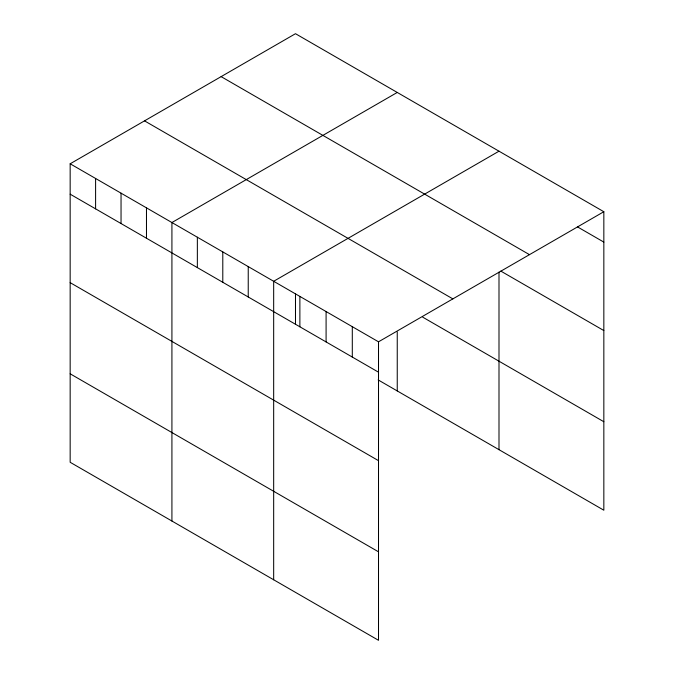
<?xml version="1.0" encoding="UTF-8"?>
<svg xmlns="http://www.w3.org/2000/svg" width="674" height="674" viewBox="0 0 674 674"><rect width="100%" height="100%" fill="white"/><g stroke="black" fill="none" stroke-linecap="round" stroke-linejoin="round"><path stroke-width="1.01" d="M70.163 163.79L378.51 341.811L378.51 640.3L70.163 462.28L70.163 163.79L295.49 33.7L603.837 211.72L603.837 510.21L378.165 379.917M397.247 92.448L171.921 222.538L171.921 521.027M498.996 151.195L273.669 281.285L273.669 579.775M378.51 341.811L603.837 211.72M577.626 226.969L603.837 242.101M221.131 76.634L529.478 254.654M500.807 271.091L603.837 330.572M144.522 120.865L452.869 298.885M422.682 317.142L603.837 421.73M70.163 194.171L378.51 372.191M70.163 282.65L378.51 460.671M70.163 373.8L378.51 551.821M498.996 272.119L498.996 449.684M397.247 331.953L397.247 390.937M352.3 326.679L352.3 357.06M326.09 311.548L326.09 341.929M299.879 296.417L299.879 326.797M295.49 293.544L295.49 324.051M248.234 266.601L248.234 296.973M222.791 251.916L222.791 282.288M197.356 237.223L197.356 267.603M146.477 207.853L146.477 238.234M121.042 193.168L121.042 223.541M95.598 178.475L95.598 208.856"/></g></svg>
